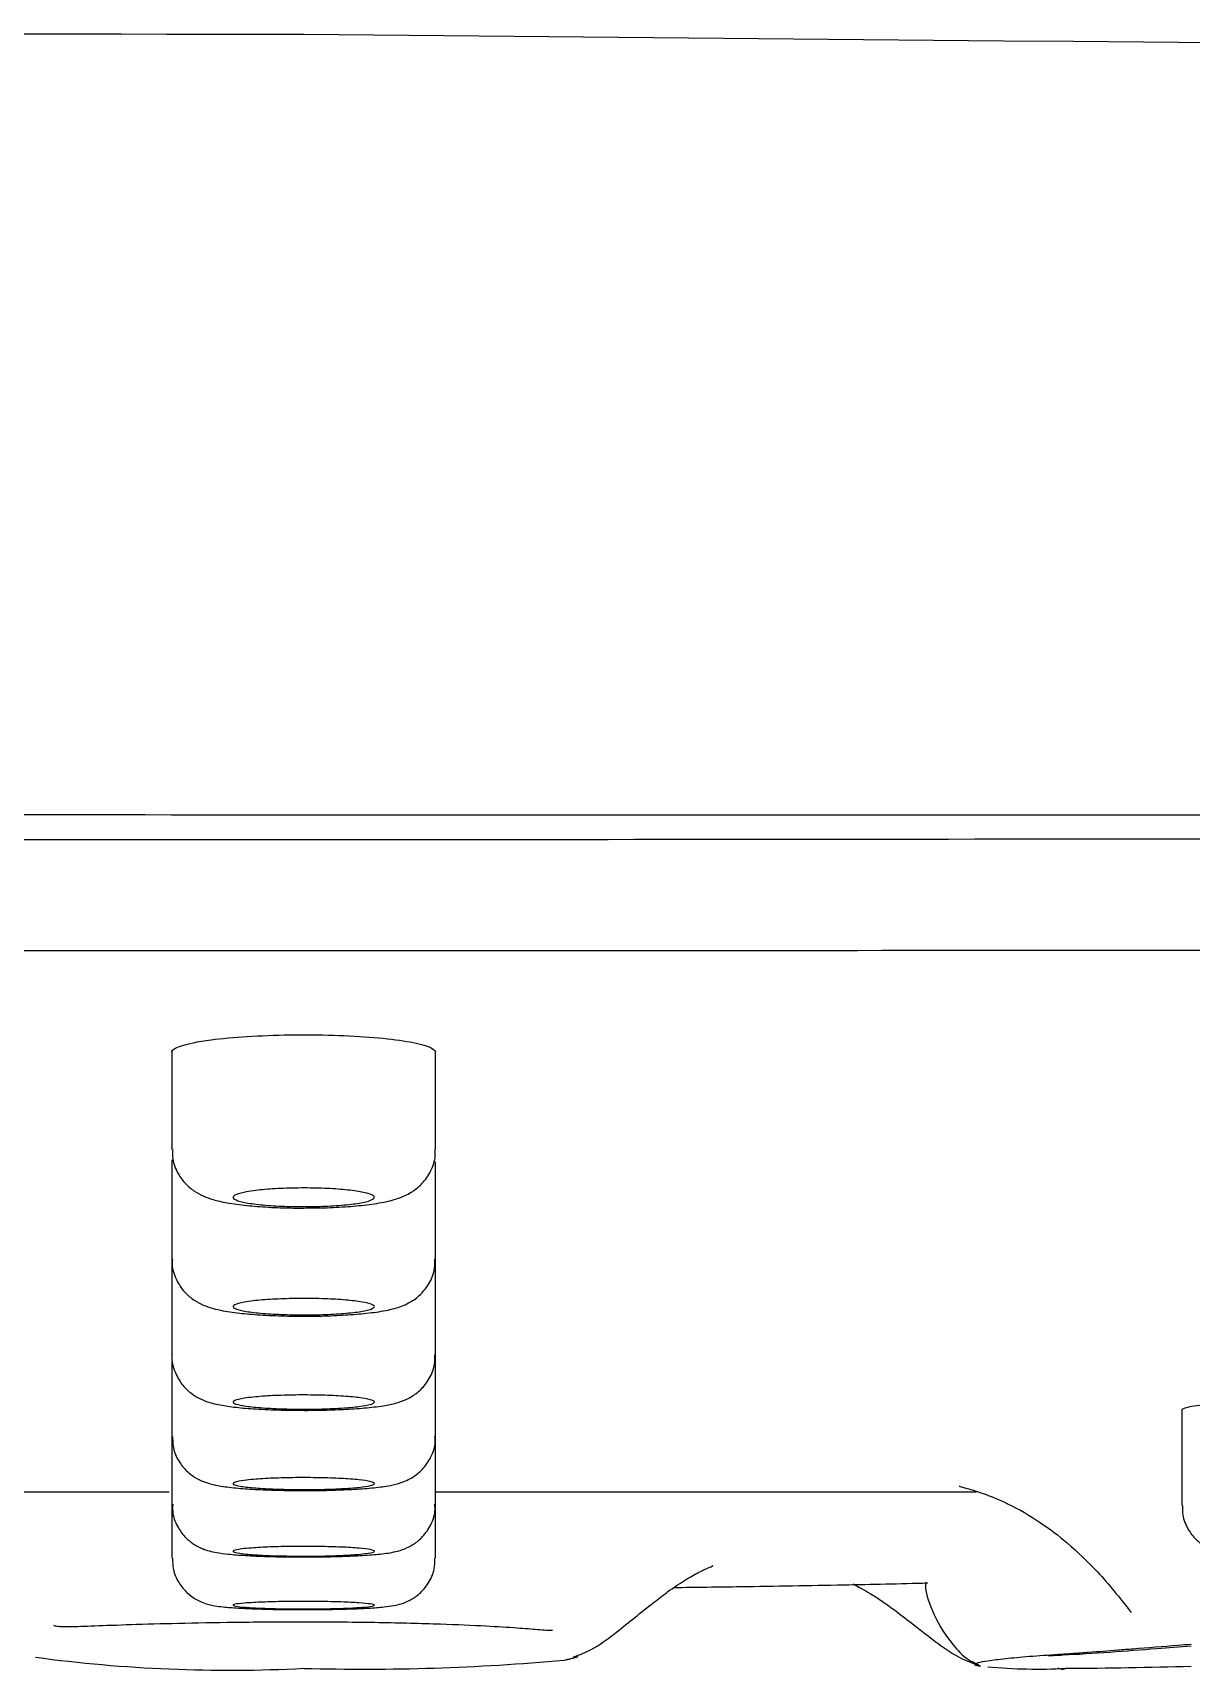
# Model space of a CAD drawing. Header units: millimetres. Extents: x -60 to 7633, y -2614 to 2146.
# Drawn here: x 7151.52 to 7163.83, y -808.85 to -791.45 of the extents above; entities that cross this region are included whole.
import ezdxf

# ---------------------------------------------------------------- set-up
doc = ezdxf.new("R2010")
doc.units = ezdxf.units.MM
doc.layers.get('0').update_dxf_attribs({"color": 250})

msp = doc.modelspace()

# ---------------------------------------------------------------- linework, layer by layer
at = {"linetype": 'Continuous'}
for p, q in [((7152.999, -802.258), (7152.999, -803.322)), ((7155.799, -803.322), (7155.799, -802.286)), ((7152.999, -803.428), (7152.999, -804.485)), ((7155.799, -804.485), (7155.799, -803.451)), ((7152.999, -804.485), (7152.999, -805.499)), ((7155.799, -805.499), (7155.799, -804.485)), ((7152.999, -805.499), (7152.999, -806.366)), ((7155.799, -806.366), (7155.799, -805.499)), ((7163.727, -806.081), (7163.727, -807.102)), ((7152.999, -806.366), (7152.999, -807.086)), ((7155.799, -807.086), (7155.799, -806.366)), ((7147.248, -806.956), (7152.969, -806.956)), ((7152.999, -807.086), (7152.999, -807.659)), ((7155.799, -806.956), (7161.545, -806.956)), ((7155.799, -807.659), (7155.799, -807.086)), ((7154.399, -808.83), (7154.399, -808.838)), ((7161.541, -808.799), (7161.59, -808.807))]:
    msp.add_line(p, q, dxfattribs=at)
for centre, radius, start, end in [((7129.093, -16768.077), 15976.624, 89.909246, 90.1316286), ((7206.758, 4517.483), 5309.211, 269.434948, 270.461682), ((7153.61, -793.415), 15.436, 262.3259, 272.9305), ((7155.043, -785.579), 23.261, 268.4136, 275.2322), ((7156.996, -807.758), 1, 279.6973, 288.5784), ((7156.995, -807.755), 1.002, 279.7098, 288.5685), ((7162.191, -803.23), 5.609, 264.6154, 273.1157), ((7161.911, -732.014), 76.819, 270.43641, 271.42773)]:
    msp.add_arc(centre, radius, start, end, dxfattribs=at)
for points, knots in [([(7063.667, -799.741), (7063.684, -799.741), (7064.281, -799.762), (7066.572, -799.731), (7068.283, -799.708), (7071.699, -799.721), (7072.983, -799.727), (7075.782, -799.74), (7077.302, -799.747), (7080.581, -799.762), (7082.34, -799.77), (7086.099, -799.782), (7088.11, -799.786), (7094.443, -799.79), (7099.017, -799.778), (7106.388, -799.748), (7108.931, -799.736), (7114.194, -799.713), (7116.904, -799.702), (7125.121, -799.679), (7130.771, -799.677), (7139.503, -799.707), (7142.468, -799.722), (7148.419, -799.75), (7151.404, -799.762), (7154.399, -799.762)], [0.00188, 0.00188, 0.00188, 0.00188, 0.125, 0.125, 0.25, 0.25, 0.3125, 0.3125, 0.375, 0.375, 0.4375, 0.4375, 0.5, 0.5, 0.625, 0.625, 0.6875, 0.6875, 0.75, 0.75, 0.875, 0.875, 0.9375, 0.9375, 1, 1, 1, 1]), ([(7154.399, -799.762), (7160.392, -799.763), (7166.32, -799.763), (7175.118, -799.762), (7178.021, -799.762), (7183.695, -799.762), (7186.477, -799.762), (7191.934, -799.762), (7194.607, -799.762), (7199.845, -799.762), (7202.422, -799.762), (7209.851, -799.762), (7214.416, -799.762), (7222.783, -799.762), (7226.613, -799.762), (7233.19, -799.762), (7235.975, -799.762), (7239.389, -799.762), (7240.402, -799.762), (7242.126, -799.762), (7242.843, -799.762), (7244.569, -799.762), (7245.157, -799.762), (7245.157, -799.762)], [0, 0, 0, 0, 0.125, 0.125, 0.1875, 0.1875, 0.25, 0.25, 0.3125, 0.3125, 0.375, 0.375, 0.5, 0.5, 0.625, 0.625, 0.75, 0.75, 0.8125, 0.8125, 0.875, 0.875, 1, 1, 1, 1]), ([(7244.565, -800.028), (7244.565, -800.028), (7244.418, -800.025), (7243.832, -800.017), (7243.391, -800.012), (7241.644, -799.998), (7239.928, -799.991), (7235.417, -799.992), (7232.582, -799.999), (7226.022, -800.017), (7222.293, -800.028), (7216.02, -800.028), (7213.803, -800.025), (7209.224, -800.017), (7206.856, -800.012), (7199.525, -799.998), (7194.334, -799.991), (7183.325, -799.992), (7177.688, -799.999), (7169.045, -800.013), (7166.132, -800.017), (7160.242, -800.025), (7157.255, -800.028), (7148.391, -800.028), (7142.547, -800.017), (7130.99, -799.999), (7125.247, -799.991), (7114.384, -799.992), (7109.201, -799.999), (7101.809, -800.013), (7099.413, -800.018), (7094.854, -800.025), (7092.678, -800.028), (7088.529, -800.028), (7086.555, -800.025), (7082.814, -800.017), (7081.038, -800.012), (7076.099, -799.998), (7073.335, -799.991), (7069.962, -799.991), (7068.968, -799.993), (7067.246, -799.999), (7066.525, -800.003), (7064.807, -800.017), (7064.233, -800.028), (7064.233, -800.028)], [0, 0, 0, 0, 0.015625, 0.015625, 0.03125, 0.03125, 0.0625, 0.0625, 0.09375, 0.09375, 0.125, 0.125, 0.140625, 0.140625, 0.15625, 0.15625, 0.1875, 0.1875, 0.21875, 0.21875, 0.234375, 0.234375, 0.25, 0.25, 0.28125, 0.28125, 0.3125, 0.3125, 0.34375, 0.34375, 0.359375, 0.359375, 0.375, 0.375, 0.390625, 0.390625, 0.40625, 0.40625, 0.4375, 0.4375, 0.453125, 0.453125, 0.46875, 0.46875, 0.4999856, 0.4999856, 0.4999856, 0.4999856]), ([(7068.148, -801.205), (7068.148, -801.205), (7068.148, -801.205), (7068.15, -801.205), (7068.293, -801.203), (7068.855, -801.197), (7069.274, -801.193), (7070.929, -801.183), (7072.562, -801.178), (7076.924, -801.178), (7079.602, -801.184), (7084.291, -801.193), (7085.969, -801.197), (7089.559, -801.203), (7091.482, -801.205), (7097.495, -801.205), (7101.845, -801.197), (7111.215, -801.183), (7116.284, -801.178), (7126.696, -801.178), (7132.074, -801.183), (7140.406, -801.193), (7143.236, -801.197), (7148.864, -801.203), (7151.675, -801.205), (7160.103, -801.205), (7165.735, -801.197), (7176.889, -801.183), (7182.27, -801.178), (7190.06, -801.178), (7192.609, -801.18), (7197.609, -801.184), (7200.058, -801.187), (7207.094, -801.197), (7211.434, -801.205), (7217.416, -801.205), (7219.331, -801.203), (7222.928, -801.197), (7224.605, -801.193), (7229.285, -801.183), (7231.937, -801.178), (7235.193, -801.178), (7236.149, -801.18), (7237.778, -801.184), (7238.456, -801.187), (7240.091, -801.197), (7240.65, -801.205), (7240.65, -801.205)], [0.4998866, 0.4998866, 0.4998866, 0.4998866, 0.5, 0.5, 0.515625, 0.515625, 0.53125, 0.53125, 0.5625, 0.5625, 0.59375, 0.59375, 0.609375, 0.609375, 0.625, 0.625, 0.65625, 0.65625, 0.6875, 0.6875, 0.71875, 0.71875, 0.734375, 0.734375, 0.75, 0.75, 0.78125, 0.78125, 0.8125, 0.8125, 0.828125, 0.828125, 0.84375, 0.84375, 0.875, 0.875, 0.890625, 0.890625, 0.90625, 0.90625, 0.9375, 0.9375, 0.953125, 0.953125, 0.96875, 0.96875, 1, 1, 1, 1]), ([(7152.999, -802.286), (7152.999, -802.271), (7153.012, -802.257), (7153.037, -802.243), (7153.074, -802.222), (7153.138, -802.202), (7153.224, -802.185), (7153.279, -802.173), (7153.343, -802.163), (7153.415, -802.153)], [0.8737669, 0.8737669, 0.8737669, 0.8737669, 0.9112413, 0.9112413, 0.9112413, 0.9656498, 0.9656498, 0.9656498, 1, 1, 1, 1]), ([(7153.415, -802.153), (7153.526, -802.139), (7153.657, -802.127), (7153.798, -802.118), (7153.939, -802.109), (7154.094, -802.103), (7154.249, -802.101), (7154.404, -802.099), (7154.564, -802.1), (7154.715, -802.105), (7154.867, -802.109), (7155.014, -802.117), (7155.145, -802.128), (7155.277, -802.139), (7155.396, -802.154), (7155.493, -802.17), (7155.59, -802.186), (7155.668, -802.204), (7155.72, -802.224), (7155.772, -802.244), (7155.799, -802.265), (7155.799, -802.286), (7155.799, -802.286), (7155.799, -802.286), (7155.799, -802.286)], [0, 0, 0, 0, 0.0533627, 0.0533627, 0.0533627, 0.1067442, 0.1067442, 0.1067442, 0.159866, 0.159866, 0.159866, 0.212875, 0.212875, 0.212875, 0.2660734, 0.2660734, 0.2660734, 0.3196806, 0.3196806, 0.3196806, 0.3737421, 0.3737421, 0.3737421, 0.3737659, 0.3737659, 0.3737659, 0.3737659]), ([(7153.007, -803.322), (7153.005, -803.349), (7152.999, -803.426), (7153.047, -803.556), (7153.132, -803.677), (7153.232, -803.762), (7153.337, -803.818), (7153.45, -803.857), (7153.593, -803.888), (7153.785, -803.914), (7154.022, -803.933), (7154.262, -803.942), (7154.406, -803.94), (7154.475, -803.94)], [0, 0, 0, 0, 0.037004, 0.122481, 0.195384, 0.263091, 0.331222, 0.40799, 0.518081, 0.651688, 0.77693, 0.908338, 1, 1, 1, 1]), ([(7154.475, -803.94), (7154.503, -803.94), (7154.611, -803.94), (7154.814, -803.93), (7155.05, -803.911), (7155.252, -803.88), (7155.406, -803.842), (7155.548, -803.776), (7155.666, -803.679), (7155.754, -803.55), (7155.801, -803.417), (7155.794, -803.344), (7155.792, -803.321)], [0, 0, 0, 0, 0.040273, 0.178743, 0.320126, 0.469233, 0.611667, 0.709209, 0.787214, 0.873774, 0.967312, 1, 1, 1, 1]), ([(7153.865, -803.757), (7153.923, -803.749), (7153.993, -803.742), (7154.068, -803.738), (7154.143, -803.733), (7154.226, -803.729), (7154.309, -803.728), (7154.392, -803.727), (7154.477, -803.727), (7154.559, -803.73), (7154.64, -803.732), (7154.72, -803.736), (7154.79, -803.742), (7154.861, -803.748), (7154.926, -803.755), (7154.979, -803.764), (7155.032, -803.772), (7155.074, -803.782), (7155.103, -803.792), (7155.132, -803.803), (7155.148, -803.814), (7155.149, -803.825), (7155.15, -803.836), (7155.137, -803.848), (7155.109, -803.858), (7155.082, -803.869), (7155.041, -803.879), (7154.988, -803.888), (7154.936, -803.897), (7154.871, -803.904), (7154.8, -803.91), (7154.729, -803.916), (7154.649, -803.921), (7154.567, -803.923), (7154.485, -803.926), (7154.4, -803.926), (7154.316, -803.925), (7154.234, -803.924), (7154.151, -803.921), (7154.076, -803.916), (7154.001, -803.911), (7153.931, -803.905), (7153.872, -803.897), (7153.813, -803.889), (7153.763, -803.88), (7153.726, -803.87), (7153.689, -803.86), (7153.664, -803.849), (7153.654, -803.838), (7153.644, -803.827), (7153.649, -803.816), (7153.667, -803.805), (7153.686, -803.794), (7153.719, -803.783), (7153.764, -803.774), (7153.793, -803.768), (7153.827, -803.762), (7153.865, -803.757)], [0, 0, 0, 0, 0.053381, 0.053381, 0.053381, 0.106781, 0.106781, 0.106781, 0.159917, 0.159917, 0.159917, 0.21293, 0.21293, 0.21293, 0.266119, 0.266119, 0.266119, 0.319709, 0.319709, 0.319709, 0.373752, 0.373752, 0.373752, 0.428104, 0.428104, 0.428104, 0.482484, 0.482484, 0.482484, 0.536591, 0.536591, 0.536591, 0.590248, 0.590248, 0.590248, 0.64348, 0.64348, 0.64348, 0.696499, 0.696499, 0.696499, 0.749603, 0.749603, 0.749603, 0.803053, 0.803053, 0.803053, 0.85696, 0.85696, 0.85696, 0.911242, 0.911242, 0.911242, 0.965647, 0.965647, 0.965647, 1, 1, 1, 1]), ([(7153.004, -804.483), (7153.002, -804.497), (7152.994, -804.564), (7153.034, -804.688), (7153.112, -804.816), (7153.209, -804.906), (7153.311, -804.965), (7153.412, -805.002), (7153.537, -805.033), (7153.706, -805.058), (7153.936, -805.077), (7154.191, -805.089), (7154.355, -805.089), (7154.448, -805.089)], [0, 0, 0, 0, 0.018235, 0.107618, 0.181866, 0.248822, 0.313402, 0.382702, 0.472284, 0.614085, 0.742136, 0.876347, 1, 1, 1, 1]), ([(7154.448, -805.089), (7154.452, -805.089), (7154.539, -805.09), (7154.724, -805.084), (7154.965, -805.07), (7155.184, -805.046), (7155.347, -805.016), (7155.496, -804.965), (7155.629, -804.877), (7155.729, -804.758), (7155.792, -804.619), (7155.793, -804.528), (7155.792, -804.485)], [0, 0, 0, 0, 0.006352, 0.14156, 0.278578, 0.420077, 0.574017, 0.687092, 0.76889, 0.848565, 0.938082, 1, 1, 1, 1]), ([(7153.866, -804.927), (7153.924, -804.92), (7153.994, -804.914), (7154.069, -804.91), (7154.145, -804.906), (7154.227, -804.903), (7154.311, -804.902), (7154.393, -804.901), (7154.479, -804.901), (7154.561, -804.903), (7154.642, -804.905), (7154.722, -804.909), (7154.792, -804.914), (7154.864, -804.919), (7154.928, -804.926), (7154.981, -804.933), (7155.033, -804.941), (7155.076, -804.95), (7155.104, -804.959), (7155.133, -804.968), (7155.148, -804.978), (7155.149, -804.988), (7155.15, -804.997), (7155.136, -805.007), (7155.109, -805.017), (7155.081, -805.026), (7155.04, -805.035), (7154.987, -805.043), (7154.935, -805.05), (7154.87, -805.057), (7154.798, -805.062), (7154.727, -805.068), (7154.647, -805.071), (7154.565, -805.074), (7154.484, -805.076), (7154.398, -805.076), (7154.315, -805.075), (7154.232, -805.074), (7154.15, -805.071), (7154.074, -805.067), (7153.999, -805.063), (7153.929, -805.057), (7153.87, -805.05), (7153.811, -805.043), (7153.761, -805.035), (7153.725, -805.027), (7153.688, -805.018), (7153.664, -805.008), (7153.654, -804.998), (7153.644, -804.989), (7153.649, -804.979), (7153.668, -804.969), (7153.687, -804.959), (7153.72, -804.95), (7153.765, -804.942), (7153.794, -804.937), (7153.828, -804.932), (7153.866, -804.927)], [0, 0, 0, 0, 0.053451, 0.053451, 0.053451, 0.106918, 0.106918, 0.106918, 0.16018, 0.16018, 0.16018, 0.213347, 0.213347, 0.213347, 0.266654, 0.266654, 0.266654, 0.320273, 0.320273, 0.320273, 0.374243, 0.374243, 0.374243, 0.428451, 0.428451, 0.428451, 0.482677, 0.482677, 0.482677, 0.536691, 0.536691, 0.536691, 0.590355, 0.590355, 0.590355, 0.643692, 0.643692, 0.643692, 0.696863, 0.696863, 0.696863, 0.750103, 0.750103, 0.750103, 0.803613, 0.803613, 0.803613, 0.857479, 0.857479, 0.857479, 0.911632, 0.911632, 0.911632, 0.965879, 0.965879, 0.965879, 1, 1, 1, 1]), ([(7153, -805.496), (7153, -805.498), (7152.989, -805.557), (7153.024, -805.677), (7153.097, -805.811), (7153.191, -805.904), (7153.289, -805.966), (7153.385, -806.004), (7153.491, -806.031), (7153.632, -806.054), (7153.832, -806.073), (7154.069, -806.085), (7154.224, -806.088), (7154.306, -806.089)], [0, 0, 0, 0, 0.003199, 0.101488, 0.181455, 0.251928, 0.317747, 0.385259, 0.466404, 0.597298, 0.735934, 0.880832, 1, 1, 1, 1]), ([(7154.306, -806.089), (7154.32, -806.089), (7154.412, -806.091), (7154.608, -806.088), (7154.855, -806.08), (7155.082, -806.063), (7155.256, -806.041), (7155.386, -806.013), (7155.507, -805.969), (7155.624, -805.893), (7155.723, -805.781), (7155.79, -805.641), (7155.793, -805.548), (7155.793, -805.5)], [0, 0, 0, 0, 0.01766, 0.1432, 0.26821, 0.395735, 0.529963, 0.634756, 0.714487, 0.782701, 0.854957, 0.936302, 1, 1, 1, 1]), ([(7153.866, -805.949), (7153.925, -805.943), (7153.995, -805.938), (7154.071, -805.934), (7154.146, -805.931), (7154.229, -805.928), (7154.312, -805.927), (7154.395, -805.926), (7154.481, -805.927), (7154.562, -805.929), (7154.644, -805.93), (7154.723, -805.934), (7154.794, -805.938), (7154.865, -805.942), (7154.93, -805.948), (7154.982, -805.955), (7155.035, -805.961), (7155.077, -805.969), (7155.105, -805.977), (7155.134, -805.985), (7155.149, -805.993), (7155.149, -806.002), (7155.15, -806.01), (7155.135, -806.019), (7155.108, -806.027), (7155.08, -806.035), (7155.038, -806.042), (7154.986, -806.049), (7154.933, -806.056), (7154.869, -806.061), (7154.797, -806.066), (7154.726, -806.07), (7154.646, -806.074), (7154.564, -806.076), (7154.482, -806.077), (7154.396, -806.078), (7154.313, -806.077), (7154.23, -806.076), (7154.148, -806.074), (7154.073, -806.07), (7153.997, -806.066), (7153.927, -806.061), (7153.869, -806.055), (7153.809, -806.049), (7153.76, -806.042), (7153.723, -806.035), (7153.687, -806.027), (7153.663, -806.019), (7153.654, -806.01), (7153.644, -806.002), (7153.649, -805.993), (7153.668, -805.985), (7153.687, -805.977), (7153.721, -805.969), (7153.766, -805.962), (7153.795, -805.957), (7153.829, -805.953), (7153.866, -805.949)], [0, 0, 0, 0, 0.053514, 0.053514, 0.053514, 0.107039, 0.107039, 0.107039, 0.160411, 0.160411, 0.160411, 0.213714, 0.213714, 0.213714, 0.267122, 0.267122, 0.267122, 0.320765, 0.320765, 0.320765, 0.37467, 0.37467, 0.37467, 0.428752, 0.428752, 0.428752, 0.482845, 0.482845, 0.482845, 0.536778, 0.536778, 0.536778, 0.590451, 0.590451, 0.590451, 0.643879, 0.643879, 0.643879, 0.697184, 0.697184, 0.697184, 0.750542, 0.750542, 0.750542, 0.804103, 0.804103, 0.804103, 0.85793, 0.85793, 0.85793, 0.911972, 0.911972, 0.911972, 0.966082, 0.966082, 0.966082, 1, 1, 1, 1]), ([(7163.727, -806.085), (7163.727, -806.078), (7163.739, -806.071), (7163.762, -806.063), (7163.797, -806.052), (7163.859, -806.041), (7163.943, -806.031), (7163.996, -806.024), (7164.058, -806.018), (7164.127, -806.012)], [0.8765754, 0.8765754, 0.8765754, 0.8765754, 0.9125001, 0.9125001, 0.9125001, 0.9663793, 0.9663793, 0.9663793, 1, 1, 1, 1]), ([(7153.005, -806.368), (7153.007, -806.426), (7153.013, -806.523), (7153.084, -806.658), (7153.173, -806.755), (7153.269, -806.819), (7153.36, -806.858), (7153.448, -806.882), (7153.559, -806.902), (7153.718, -806.92), (7153.936, -806.933), (7154.175, -806.941), (7154.327, -806.942), (7154.408, -806.942)], [0, 0, 0, 0, 0.079411, 0.156451, 0.222847, 0.283035, 0.34033, 0.404484, 0.495324, 0.630115, 0.757164, 0.890331, 1, 1, 1, 1]), ([(7154.408, -806.942), (7154.422, -806.942), (7154.516, -806.943), (7154.708, -806.939), (7154.944, -806.929), (7155.155, -806.913), (7155.302, -806.893), (7155.426, -806.864), (7155.551, -806.811), (7155.668, -806.717), (7155.755, -806.59), (7155.801, -806.46), (7155.794, -806.388), (7155.792, -806.366)], [0, 0, 0, 0, 0.020006, 0.149732, 0.281059, 0.414847, 0.556851, 0.648491, 0.731895, 0.80398, 0.882338, 0.969833, 1, 1, 1, 1]), ([(7153.867, -806.823), (7153.926, -806.818), (7153.996, -806.814), (7154.072, -806.811), (7154.147, -806.808), (7154.23, -806.806), (7154.313, -806.805), (7154.396, -806.804), (7154.482, -806.805), (7154.564, -806.806), (7154.646, -806.808), (7154.725, -806.81), (7154.796, -806.814), (7154.867, -806.818), (7154.931, -806.823), (7154.984, -806.828), (7155.036, -806.834), (7155.078, -806.84), (7155.106, -806.847), (7155.134, -806.854), (7155.149, -806.861), (7155.149, -806.868), (7155.149, -806.875), (7155.135, -806.882), (7155.107, -806.889), (7155.079, -806.896), (7155.037, -806.902), (7154.985, -806.908), (7154.932, -806.913), (7154.868, -806.918), (7154.796, -806.922), (7154.725, -806.926), (7154.645, -806.929), (7154.563, -806.93), (7154.481, -806.932), (7154.395, -806.932), (7154.312, -806.931), (7154.229, -806.93), (7154.146, -806.928), (7154.071, -806.925), (7153.996, -806.922), (7153.926, -806.918), (7153.867, -806.913), (7153.808, -806.908), (7153.758, -806.902), (7153.722, -806.896), (7153.686, -806.889), (7153.663, -806.882), (7153.653, -806.875), (7153.644, -806.868), (7153.65, -806.861), (7153.669, -806.854), (7153.688, -806.847), (7153.722, -806.84), (7153.767, -806.834), (7153.796, -806.83), (7153.83, -806.827), (7153.867, -806.823)], [0, 0, 0, 0, 0.053568, 0.053568, 0.053568, 0.107144, 0.107144, 0.107144, 0.160611, 0.160611, 0.160611, 0.214029, 0.214029, 0.214029, 0.267523, 0.267523, 0.267523, 0.321185, 0.321185, 0.321185, 0.375034, 0.375034, 0.375034, 0.429008, 0.429008, 0.429008, 0.482988, 0.482988, 0.482988, 0.536854, 0.536854, 0.536854, 0.590535, 0.590535, 0.590535, 0.644041, 0.644041, 0.644041, 0.697461, 0.697461, 0.697461, 0.750919, 0.750919, 0.750919, 0.804522, 0.804522, 0.804522, 0.858316, 0.858316, 0.858316, 0.912262, 0.912262, 0.912262, 0.966254, 0.966254, 0.966254, 1, 1, 1, 1]), ([(7161.363, -806.895), (7161.364, -806.896), (7161.368, -806.898), (7161.393, -806.905), (7161.446, -806.92), (7161.522, -806.942), (7161.667, -806.99), (7161.919, -807.094), (7162.219, -807.27), (7162.535, -807.512), (7162.869, -807.833), (7163.062, -808.076), (7163.189, -808.238)], [0.870663, 0.870663, 0.870663, 0.870663, 0.8743843, 0.8788198, 0.8832453, 0.8880055, 0.8934651, 0.9077448, 0.9284884, 0.947028, 0.9703879, 1, 1, 1, 1]), ([(7153.007, -807.086), (7153.005, -807.123), (7153.004, -807.206), (7153.058, -807.335), (7153.141, -807.445), (7153.234, -807.518), (7153.323, -807.562), (7153.403, -807.587), (7153.487, -807.604), (7153.601, -807.619), (7153.777, -807.633), (7154.005, -807.643), (7154.237, -807.648), (7154.369, -807.648), (7154.427, -807.647)], [0, 0, 0, 0, 0.050121, 0.130528, 0.197601, 0.256671, 0.310072, 0.360298, 0.425139, 0.530354, 0.658062, 0.79282, 0.921423, 1, 1, 1, 1]), ([(7154.427, -807.647), (7154.463, -807.648), (7154.574, -807.648), (7154.779, -807.643), (7155.005, -807.634), (7155.202, -807.619), (7155.326, -807.603), (7155.442, -807.575), (7155.551, -807.527), (7155.659, -807.444), (7155.747, -807.325), (7155.798, -807.193), (7155.794, -807.115), (7155.791, -807.086)], [0, 0, 0, 0, 0.049134, 0.178868, 0.309762, 0.444708, 0.590065, 0.661913, 0.731061, 0.79648, 0.873001, 0.959571, 1, 1, 1, 1]), ([(7163.735, -807.101), (7163.733, -807.13), (7163.728, -807.207), (7163.777, -807.335), (7163.859, -807.45), (7163.953, -807.528), (7164.044, -807.574), (7164.124, -807.6), (7164.203, -807.616), (7164.304, -807.629), (7164.458, -807.64), (7164.669, -807.647), (7164.916, -807.649), (7165.076, -807.647), (7165.168, -807.645)], [0, 0, 0, 0, 0.038288, 0.121319, 0.189613, 0.249276, 0.302988, 0.351718, 0.408943, 0.497903, 0.626472, 0.748816, 0.877129, 1, 1, 1, 1]), ([(7153.868, -807.551), (7153.927, -807.547), (7153.997, -807.543), (7154.072, -807.541), (7154.148, -807.538), (7154.231, -807.536), (7154.314, -807.536), (7154.397, -807.535), (7154.483, -807.535), (7154.565, -807.537), (7154.647, -807.538), (7154.726, -807.54), (7154.797, -807.543), (7154.868, -807.546), (7154.933, -807.55), (7154.985, -807.555), (7155.037, -807.559), (7155.079, -807.565), (7155.107, -807.57), (7155.135, -807.576), (7155.149, -807.581), (7155.149, -807.587), (7155.149, -807.593), (7155.135, -807.599), (7155.107, -807.604), (7155.079, -807.61), (7155.037, -807.615), (7154.984, -807.62), (7154.931, -807.624), (7154.867, -807.628), (7154.795, -807.631), (7154.724, -807.634), (7154.644, -807.637), (7154.562, -807.638), (7154.48, -807.639), (7154.394, -807.639), (7154.311, -807.639), (7154.227, -807.638), (7154.145, -807.636), (7154.07, -807.634), (7153.994, -807.631), (7153.925, -807.628), (7153.866, -807.624), (7153.807, -807.62), (7153.757, -807.615), (7153.721, -807.609), (7153.685, -807.604), (7153.662, -807.598), (7153.653, -807.593), (7153.644, -807.587), (7153.65, -807.581), (7153.669, -807.575), (7153.689, -807.57), (7153.723, -807.564), (7153.768, -807.559), (7153.797, -807.556), (7153.83, -807.553), (7153.868, -807.551)], [0, 0, 0, 0, 0.053613, 0.053613, 0.053613, 0.107232, 0.107232, 0.107232, 0.160778, 0.160778, 0.160778, 0.214292, 0.214292, 0.214292, 0.267857, 0.267857, 0.267857, 0.321534, 0.321534, 0.321534, 0.375335, 0.375335, 0.375335, 0.429219, 0.429219, 0.429219, 0.483106, 0.483106, 0.483106, 0.536917, 0.536917, 0.536917, 0.590605, 0.590605, 0.590605, 0.644178, 0.644178, 0.644178, 0.697693, 0.697693, 0.697693, 0.751233, 0.751233, 0.751233, 0.804871, 0.804871, 0.804871, 0.858636, 0.858636, 0.858636, 0.912501, 0.912501, 0.912501, 0.966397, 0.966397, 0.966397, 1, 1, 1, 1]), ([(7153.006, -807.66), (7153.006, -807.704), (7153.007, -807.791), (7153.066, -807.921), (7153.15, -808.025), (7153.242, -808.094), (7153.326, -808.134), (7153.398, -808.155), (7153.466, -808.169), (7153.555, -808.18), (7153.695, -808.191), (7153.898, -808.2), (7154.131, -808.206), (7154.313, -808.208), (7154.395, -808.207), (7154.397, -808.207)], [0, 0, 0, 0, 0.059656, 0.138403, 0.204107, 0.261358, 0.311445, 0.355023, 0.405757, 0.488751, 0.617894, 0.741226, 0.870573, 0.997125, 1, 1, 1, 1]), ([(7154.397, -808.207), (7154.488, -808.207), (7154.645, -808.206), (7154.887, -808.201), (7155.094, -808.192), (7155.245, -808.18), (7155.342, -808.168), (7155.431, -808.148), (7155.532, -808.109), (7155.638, -808.036), (7155.731, -807.926), (7155.792, -807.79), (7155.793, -807.701), (7155.792, -807.659)], [0, 0, 0, 0, 0.123027, 0.249345, 0.376924, 0.50837, 0.607084, 0.665616, 0.727306, 0.788501, 0.859602, 0.94245, 1, 1, 1, 1]), ([(7157.262, -808.712), (7157.333, -808.686), (7157.481, -808.629), (7157.754, -808.424), (7158.003, -808.219), (7158.225, -808.046), (7158.351, -807.956), (7158.443, -807.896), (7158.55, -807.833), (7158.661, -807.778), (7158.734, -807.748), (7158.747, -807.741), (7158.747, -807.739)], [0, 0, 0, 0, 0.0251244, 0.0617588, 0.1220351, 0.1438637, 0.1607646, 0.1751522, 0.1891053, 0.2173834, 0.2486512, 0.2790379, 0.2790379, 0.2790379, 0.2790379]), ([(7158.33, -807.972), (7158.567, -807.969), (7159.168, -807.961), (7160.084, -807.945), (7160.731, -807.931), (7161.027, -807.924)], [0.4328494, 0.4328494, 0.4328494, 0.4328494, 0.511098, 0.6314165, 0.7324429, 0.7324429, 0.7324429, 0.7324429]), ([(7160.236, -807.935), (7160.245, -807.94), (7160.275, -807.956), (7160.337, -807.989), (7160.443, -808.051), (7160.572, -808.136), (7160.796, -808.3), (7161.052, -808.506), (7161.338, -808.716), (7161.496, -808.772), (7161.576, -808.8)], [0.632396, 0.632396, 0.632396, 0.632396, 0.6490728, 0.6835719, 0.7127209, 0.74379, 0.7826214, 0.8874246, 0.9511159, 1, 1, 1, 1]), ([(7161.007, -807.917), (7161.004, -807.928), (7160.995, -807.988), (7161.055, -808.206), (7161.232, -808.518), (7161.426, -808.729), (7161.529, -808.775), (7161.569, -808.791)], [0.1985449, 0.1985449, 0.1985449, 0.1985449, 0.2665005, 0.5290006, 0.7933167, 0.9204632, 0.9858134, 0.9858134, 0.9858134, 0.9858134]), ([(7153.868, -808.132), (7153.927, -808.129), (7153.998, -808.126), (7154.073, -808.124), (7154.149, -808.122), (7154.232, -808.121), (7154.315, -808.12), (7154.398, -808.12), (7154.484, -808.12), (7154.566, -808.121), (7154.648, -808.122), (7154.727, -808.124), (7154.798, -808.126), (7154.869, -808.128), (7154.934, -808.132), (7154.986, -808.135), (7155.038, -808.139), (7155.08, -808.143), (7155.107, -808.147), (7155.135, -808.151), (7155.149, -808.156), (7155.149, -808.16), (7155.149, -808.165), (7155.134, -808.169), (7155.106, -808.173), (7155.078, -808.178), (7155.036, -808.182), (7154.983, -808.185), (7154.931, -808.189), (7154.866, -808.192), (7154.794, -808.194), (7154.723, -808.196), (7154.643, -808.198), (7154.561, -808.199), (7154.479, -808.2), (7154.393, -808.2), (7154.31, -808.2), (7154.226, -808.199), (7154.144, -808.198), (7154.069, -808.196), (7153.993, -808.194), (7153.923, -808.191), (7153.865, -808.188), (7153.806, -808.185), (7153.756, -808.181), (7153.721, -808.177), (7153.685, -808.173), (7153.662, -808.169), (7153.653, -808.164), (7153.644, -808.16), (7153.65, -808.155), (7153.67, -808.151), (7153.689, -808.146), (7153.723, -808.142), (7153.769, -808.138), (7153.797, -808.136), (7153.831, -808.134), (7153.868, -808.132)], [0, 0, 0, 0, 0.05365, 0.05365, 0.05365, 0.107302, 0.107302, 0.107302, 0.160912, 0.160912, 0.160912, 0.214502, 0.214502, 0.214502, 0.268123, 0.268123, 0.268123, 0.321811, 0.321811, 0.321811, 0.375574, 0.375574, 0.375574, 0.429386, 0.429386, 0.429386, 0.4832, 0.4832, 0.4832, 0.536968, 0.536968, 0.536968, 0.590662, 0.590662, 0.590662, 0.644287, 0.644287, 0.644287, 0.697878, 0.697878, 0.697878, 0.751485, 0.751485, 0.751485, 0.80515, 0.80515, 0.80515, 0.85889, 0.85889, 0.85889, 0.912691, 0.912691, 0.912691, 0.96651, 0.96651, 0.96651, 1, 1, 1, 1]), ([(7151.741, -808.372), (7151.749, -808.377), (7151.782, -808.387), (7151.925, -808.388), (7152.209, -808.378), (7152.616, -808.363), (7153.131, -808.349), (7153.75, -808.338), (7154.156, -808.337), (7154.399, -808.336)], [0.155193, 0.155193, 0.155193, 0.155193, 0.2175135, 0.3327034, 0.4543705, 0.5820901, 0.7156072, 0.8553312, 1, 1, 1, 1]), ([(7154.399, -808.336), (7154.695, -808.337), (7155.167, -808.34), (7155.836, -808.357), (7156.321, -808.378), (7156.659, -808.399), (7156.905, -808.42), (7157.006, -808.427), (7157.04, -808.425), (7157.042, -808.425)], [0, 0, 0, 0, 0.1743662, 0.3267016, 0.455576, 0.5619234, 0.6500197, 0.7496803, 0.7570194, 0.7570194, 0.7570194, 0.7570194]), ([(7163.826, -808.577), (7163.779, -808.581), (7163.573, -808.597), (7163.313, -808.618), (7162.996, -808.643), (7162.785, -808.659), (7162.575, -808.675), (7162.361, -808.689), (7162.1, -808.706), (7161.884, -808.727), (7161.75, -808.742), (7161.639, -808.757), (7161.547, -808.774), (7161.512, -808.791), (7161.541, -808.801), (7161.572, -808.805), (7161.575, -808.805)], [0.4841265, 0.4841265, 0.4841265, 0.4841265, 0.5, 0.5535714, 0.5714286, 0.6071429, 0.625, 0.6428571, 0.6785714, 0.7142857, 0.7321429, 0.75, 0.7857143, 0.8214286, 0.8571429, 0.8613781, 0.8613781, 0.8613781, 0.8613781]), ([(7162.306, -808.696), (7162.355, -808.694), (7162.562, -808.684), (7162.955, -808.661), (7163.416, -808.623), (7163.704, -808.601), (7163.826, -808.591)], [0.1990005, 0.1990005, 0.1990005, 0.1990005, 0.2266678, 0.3087587, 0.3873174, 0.4452241, 0.4452241, 0.4452241, 0.4452241]), ([(7162.41, -808.827), (7162.428, -808.836), (7162.457, -808.842), (7162.486, -808.835), (7162.496, -808.831)], [0, 0, 0, 0, 0.2142857, 0.3337142, 0.3337142, 0.3337142, 0.3337142])]:
    msp.add_open_spline(points, degree=3, knots=knots, dxfattribs=at)

doc.saveas('drawing.dxf')
